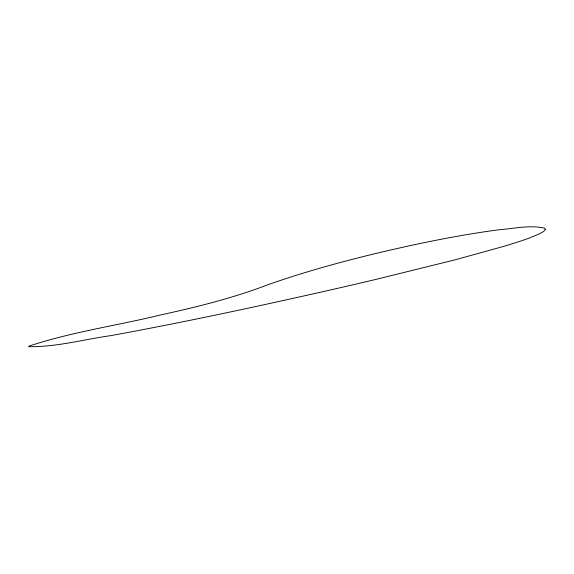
<?xml version="1.0" encoding="UTF-8"?>
<svg xmlns="http://www.w3.org/2000/svg" width="574" height="574" viewBox="0 0 574 574"><rect width="100%" height="100%" fill="white"/><g stroke="black" fill="none" stroke-linecap="round" stroke-linejoin="round"><path stroke-width="0.86" d="M545.3 229.148L544.762 230.396L542.911 231.91L539.739 233.683L529.443 237.988A312.356 16.345 -11.6 0 1 504.41 246.181L455.254 259.785L375.927 279.402A409.922 21.453 -11.6 0 1 323.184 291.614C252.639 307.521 181.901 322.645 110.76 335.647C83.574 339.471 56.159 347.141 28.7 346.667L29.03 346.093C72.102 331.822 117.534 325.53 161.588 314.724C197.836 306.839 233.912 297.77 268.603 284.496C315.592 268.008 363.952 255.724 412.57 245.091C441.219 238.985 470.034 233.561 499.086 229.751C514.082 228.639 529.687 224.743 544.554 228.165L545.3 229.148"/></g></svg>
